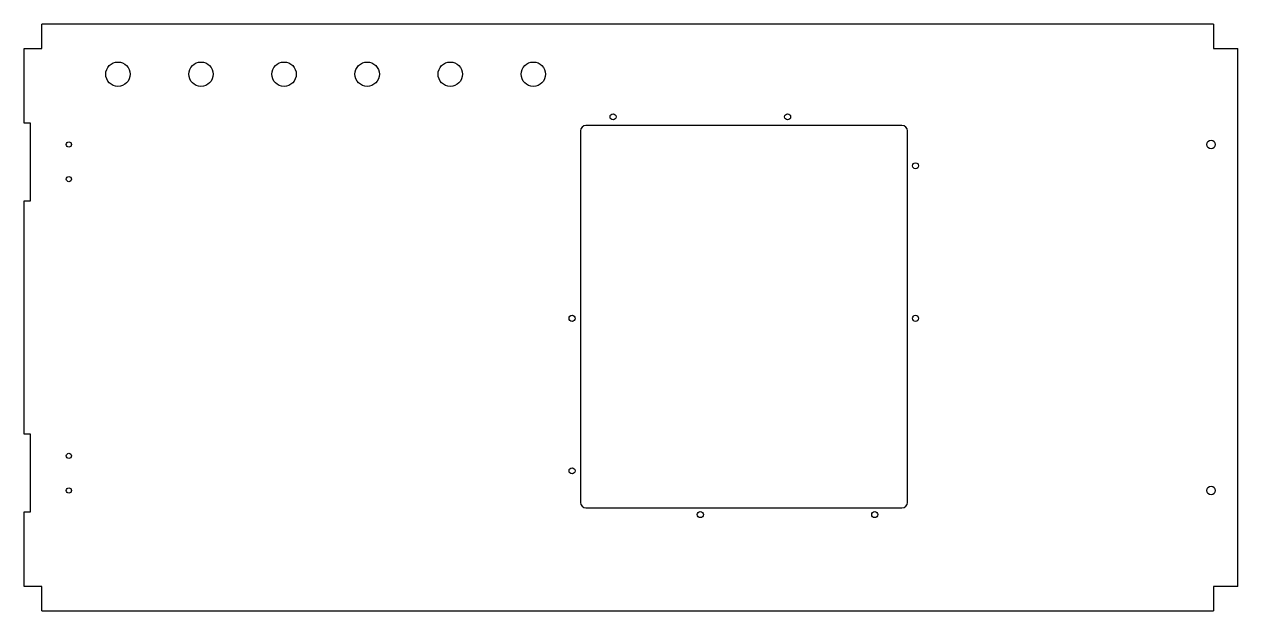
# Model space of a CAD drawing. Header units: inches. Extents: x -21.8 to 22, y -10.6 to 10.6.
import ezdxf

# ---------------------------------------------------------------- set-up
doc = ezdxf.new("R2010")
doc.units = ezdxf.units.IN
doc.header["$MEASUREMENT"] = 0

msp = doc.modelspace()

# ---------------------------------------------------------------- linework, layer by layer
at = {"color": 7, "linetype": 'Continuous', "lineweight": 25}
for p, q in [((-21.155, 9.72), (-21.155, 10.594)), ((21.155, 10.594), (-21.155, 10.594)), ((21.155, 10.594), (21.155, 9.72)), ((-21.786, 7.02), (-21.786, 9.72)), ((-21.786, 9.72), (-21.155, 9.72)), ((21.155, 9.72), (22.029, 9.72)), ((22.029, -9.72), (22.029, 9.72)), ((-21.556, 7.02), (-21.786, 7.02)), ((-21.556, 4.22), (-21.556, 7.02)), ((-1.705, 6.74), (-1.705, -6.68)), ((9.905, 6.94), (-1.505, 6.94)), ((10.105, -6.68), (10.105, 6.74)), ((-21.786, -4.22), (-21.786, 4.22)), ((-21.786, 4.22), (-21.556, 4.22)), ((-21.556, -4.22), (-21.786, -4.22)), ((-21.556, -7.02), (-21.556, -4.22)), ((-1.505, -6.88), (9.905, -6.88)), ((-21.786, -9.72), (-21.786, -7.02)), ((-21.786, -7.02), (-21.556, -7.02)), ((-21.155, -9.72), (-21.786, -9.72)), ((-21.155, -10.594), (-21.155, -9.72)), ((22.029, -9.72), (21.155, -9.72)), ((21.155, -9.72), (21.155, -10.594)), ((-21.155, -10.594), (21.155, -10.594))]:
    msp.add_line(p, q, dxfattribs=at)
for centre, radius in [((-18.405, 8.79), 0.44), ((-15.405, 8.79), 0.44), ((-12.405, 8.79), 0.44), ((-9.405, 8.79), 0.44), ((-6.405, 8.79), 0.44), ((-3.405, 8.79), 0.44), ((-0.525, 7.25), 0.11), ((5.775, 7.25), 0.11), ((-20.175, 6.25), 0.095), ((21.065, 6.248), 0.155), ((10.395, 5.48), 0.11), ((-20.175, 5), 0.095), ((-2.005, -0.03), 0.11), ((10.395, -0.03), 0.11), ((-20.175, -5), 0.095), ((-2.005, -5.54), 0.11), ((21.065, -6.25), 0.155), ((-20.175, -6.25), 0.095), ((2.625, -7.12), 0.11), ((8.925, -7.12), 0.11)]:
    msp.add_circle(centre, radius, dxfattribs=at)
for centre, start, end in [((-1.505, 6.74), 90, 180), ((9.905, 6.74), 360, 90), ((-1.505, -6.68), 180, 270), ((9.905, -6.68), 270, 0)]:
    msp.add_arc(centre, 0.2, start, end, dxfattribs=at)

doc.saveas('drawing.dxf')
